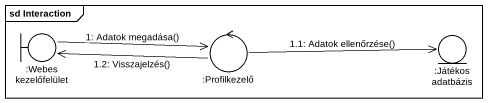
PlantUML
@startuml
mainframe sd Interaction
boundary ":Webes kezelőfelület" as Webes_kezelőfelület
control ":Profilkezelő" as Profilkezelő
entity ":Játékos adatbázis" as Játékos_adatbázis
Webes_kezelőfelület -right-> Profilkezelő : 1: Adatok megadása()
Profilkezelő -right-> Játékos_adatbázis : 1.1: Adatok ellenőrzése()
Profilkezelő -left-> Webes_kezelőfelület : 1.2: Visszajelzés()
@enduml
